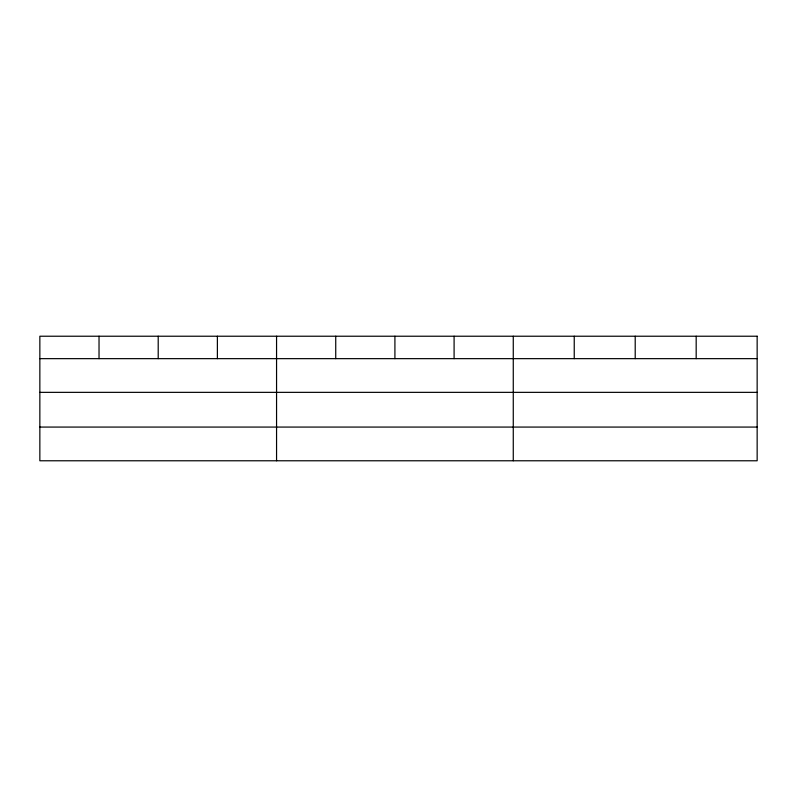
<?xml version="1.0" encoding="UTF-8"?>
<svg xmlns="http://www.w3.org/2000/svg" width="797" height="797" viewBox="0 0 797 797"><rect width="100%" height="100%" fill="white"/><g stroke="black" fill="none" stroke-linecap="round" stroke-linejoin="round"><path stroke-width="1.2" d="M39.85 358.65L757.15 358.65M39.85 392.353L757.15 392.353M39.85 427.072L757.15 427.072M696.179 336.224L696.179 358.65M635.209 336.224L635.209 358.65M574.238 336.224L574.238 358.65M513.268 336.224L513.268 460.776M454.091 336.224L454.091 358.65M394.913 336.224L394.913 358.65M335.736 336.224L335.736 358.65M276.559 336.224L276.559 460.776M217.382 336.224L217.382 358.65M158.204 336.224L158.204 358.65M99.027 336.224L99.027 358.65M757.15 336.224L39.85 336.224L39.85 460.776L757.15 460.776L757.15 336.224"/></g></svg>
